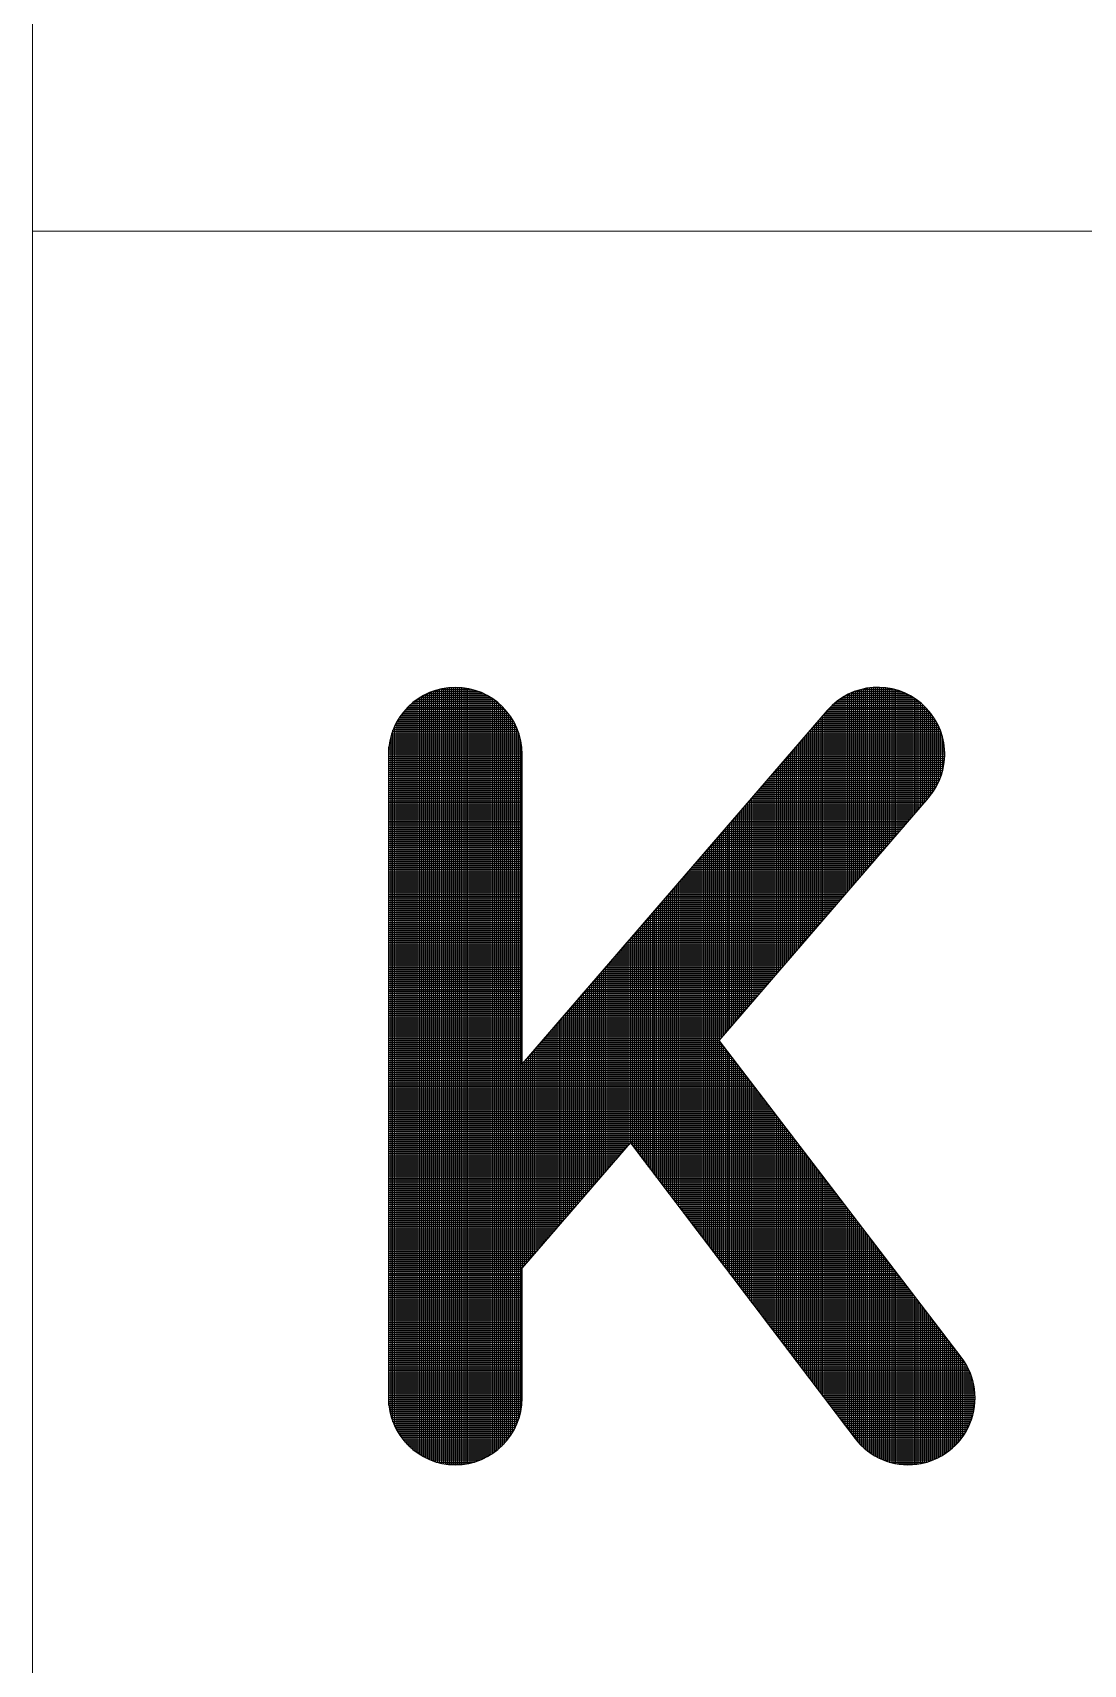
# Model space of a CAD drawing. Header units: inches. Extents: x 0 to 841, y 0 to 594.
# Drawn here: x 666.66 to 675.66, y 97.77 to 111.74 of the extents above; entities that cross this region are included whole.
import ezdxf

# ---------------------------------------------------------------- set-up
doc = ezdxf.new("R2010")
doc.units = ezdxf.units.IN
doc.header["$MEASUREMENT"] = 0
doc.layers.add('BG 0 -2', color=7, linetype='Continuous')
doc.layers.add('BG 한국지역난방기술주식회사 CI', color=7, linetype='Continuous')

msp = doc.modelspace()

# ---------------------------------------------------------------- linework, layer by layer
at = {"layer": 'BG 0 -2', "color": 7, "linetype": 'Continuous', "lineweight": 9}
for p, q in [((666.664, 220.358), (666.664, 18.107)), ((666.664, 110.04), (815.931, 110.04))]:
    msp.add_line(p, q, dxfattribs=at)
at = {"layer": 'BG 한국지역난방기술주식회사 CI', "color": 242, "linetype": 'Continuous', "lineweight": 25, "true_color": 0xd51c29}
for p, q in [((669.934, 106.017), (670.632, 106.017)), ((669.94, 99.596), (669.94, 106.021)), ((669.957, 99.583), (669.957, 106.034)), ((669.958, 106.034), (670.608, 106.034)), ((669.975, 99.571), (669.975, 106.046)), ((669.985, 106.052), (670.581, 106.052)), ((669.992, 99.561), (669.992, 106.056)), ((670.009, 99.551), (670.009, 106.066)), ((670.015, 106.069), (670.551, 106.069)), ((670.027, 99.542), (670.027, 106.075)), ((670.044, 99.534), (670.044, 106.083)), ((670.051, 106.086), (670.515, 106.086)), ((670.061, 99.526), (670.061, 106.091)), ((670.079, 99.519), (670.079, 106.098)), ((670.095, 106.104), (670.471, 106.104)), ((670.096, 99.513), (670.096, 106.104)), ((670.114, 99.507), (670.114, 106.11)), ((670.131, 99.502), (670.131, 106.115)), ((670.148, 99.497), (670.148, 106.12)), ((670.155, 106.121), (670.411, 106.121)), ((670.166, 99.493), (670.166, 106.124)), ((670.183, 99.49), (670.183, 106.127)), ((670.2, 99.487), (670.2, 106.13)), ((670.218, 99.485), (670.218, 106.132)), ((670.235, 99.483), (670.235, 106.134)), ((670.252, 99.482), (670.252, 106.135)), ((670.27, 99.481), (670.27, 106.136)), ((670.287, 99.481), (670.287, 106.136)), ((670.305, 99.482), (670.305, 106.135)), ((670.322, 99.483), (670.322, 106.134)), ((670.339, 99.484), (670.339, 106.133)), ((670.357, 99.486), (670.357, 106.131)), ((670.374, 99.489), (670.374, 106.128)), ((670.391, 99.492), (670.391, 106.125)), ((670.409, 99.495), (670.409, 106.122)), ((670.426, 99.499), (670.426, 106.118)), ((670.443, 99.504), (670.443, 106.113)), ((670.461, 99.51), (670.461, 106.107)), ((670.478, 99.516), (670.478, 106.101)), ((670.496, 99.522), (670.496, 106.095)), ((670.513, 99.53), (670.513, 106.088)), ((670.53, 99.537), (670.53, 106.08)), ((670.548, 99.546), (670.548, 106.071)), ((670.565, 99.556), (670.565, 106.061)), ((670.582, 99.566), (670.582, 106.051)), ((670.6, 99.577), (670.6, 106.04)), ((670.617, 99.589), (670.617, 106.028)), ((670.634, 99.602), (670.634, 106.015)), ((673.551, 106.017), (674.249, 106.017)), ((673.552, 104.285), (673.552, 106.017)), ((673.569, 104.305), (673.569, 106.03)), ((673.575, 106.034), (674.225, 106.034)), ((673.586, 104.325), (673.586, 106.042)), ((673.602, 106.052), (674.199, 106.052)), ((673.604, 104.345), (673.604, 106.053)), ((673.621, 104.365), (673.621, 106.063)), ((673.632, 106.069), (674.168, 106.069)), ((673.639, 104.385), (673.639, 106.072)), ((673.656, 104.405), (673.656, 106.081)), ((673.668, 106.086), (674.133, 106.086)), ((673.673, 104.425), (673.673, 106.089)), ((673.691, 104.445), (673.691, 106.096)), ((673.708, 104.466), (673.708, 106.102)), ((673.712, 106.104), (674.089, 106.104)), ((673.725, 104.486), (673.725, 106.108)), ((673.743, 104.506), (673.743, 106.114)), ((673.76, 104.526), (673.76, 106.118)), ((673.772, 106.121), (674.029, 106.121)), ((673.777, 104.546), (673.777, 106.122)), ((673.795, 104.566), (673.795, 106.126)), ((673.812, 104.586), (673.812, 106.129)), ((673.83, 104.606), (673.83, 106.131)), ((673.847, 104.626), (673.847, 106.133)), ((673.864, 104.647), (673.864, 106.135)), ((673.882, 104.667), (673.882, 106.135)), ((673.899, 104.687), (673.899, 106.136)), ((673.916, 104.707), (673.916, 106.136)), ((673.934, 104.727), (673.934, 106.135)), ((673.951, 104.747), (673.951, 106.133)), ((673.968, 104.767), (673.968, 106.132)), ((673.986, 104.787), (673.986, 106.129)), ((674.003, 104.807), (674.003, 106.126)), ((674.021, 104.827), (674.021, 106.123)), ((674.038, 104.848), (674.038, 106.119)), ((674.055, 104.868), (674.055, 106.114)), ((674.073, 104.888), (674.073, 106.109)), ((674.09, 104.908), (674.09, 106.103)), ((674.107, 104.928), (674.107, 106.097)), ((674.125, 104.948), (674.125, 106.09)), ((674.142, 104.968), (674.142, 106.082)), ((674.159, 104.988), (674.159, 106.074)), ((674.177, 105.008), (674.177, 106.064)), ((674.194, 105.028), (674.194, 106.054)), ((674.212, 105.049), (674.212, 106.044)), ((674.229, 105.069), (674.229, 106.032)), ((674.246, 105.089), (674.246, 106.019)), ((669.805, 105.878), (670.761, 105.878)), ((669.817, 105.895), (670.749, 105.895)), ((669.818, 99.72), (669.818, 105.898)), ((669.83, 105.913), (670.736, 105.913)), ((669.836, 99.697), (669.836, 105.92)), ((669.844, 105.93), (670.722, 105.93)), ((669.853, 99.676), (669.853, 105.941)), ((669.859, 105.948), (670.707, 105.948)), ((669.87, 99.657), (669.87, 105.96)), ((669.875, 105.965), (670.691, 105.965)), ((669.888, 99.64), (669.888, 105.977)), ((669.893, 105.982), (670.673, 105.982)), ((669.905, 99.624), (669.905, 105.993)), ((669.913, 106), (670.653, 106)), ((669.923, 99.609), (669.923, 106.008)), ((670.652, 99.616), (670.652, 106.001)), ((670.669, 99.631), (670.669, 105.986)), ((670.687, 99.648), (670.687, 105.969)), ((670.704, 99.666), (670.704, 105.951)), ((670.721, 99.686), (670.721, 105.931)), ((670.739, 99.707), (670.739, 105.91)), ((670.756, 99.732), (670.756, 105.886)), ((673.467, 105.938), (670.855, 102.914)), ((673.413, 104.124), (673.413, 105.875)), ((673.416, 105.878), (674.378, 105.878)), ((673.43, 104.144), (673.43, 105.895)), ((673.431, 105.895), (674.366, 105.895)), ((673.446, 105.913), (674.354, 105.913)), ((673.448, 104.164), (673.448, 105.915)), ((673.461, 105.93), (674.34, 105.93)), ((673.465, 104.184), (673.465, 105.935)), ((673.476, 105.948), (674.325, 105.948)), ((673.482, 104.204), (673.482, 105.954)), ((673.492, 105.965), (674.308, 105.965)), ((673.5, 104.224), (673.5, 105.972)), ((673.51, 105.982), (674.29, 105.982)), ((673.517, 104.244), (673.517, 105.988)), ((673.53, 106), (674.271, 106)), ((673.534, 104.265), (673.534, 106.003)), ((674.264, 105.109), (674.264, 106.006)), ((674.281, 105.129), (674.281, 105.991)), ((674.298, 105.149), (674.298, 105.975)), ((674.316, 105.169), (674.316, 105.957)), ((674.333, 105.189), (674.333, 105.938)), ((674.35, 105.21), (674.35, 105.917)), ((674.368, 105.234), (674.368, 105.893)), ((669.738, 105.739), (670.828, 105.739)), ((669.744, 105.757), (670.822, 105.757)), ((669.749, 99.848), (669.749, 105.769)), ((669.751, 105.774), (670.815, 105.774)), ((669.758, 105.791), (670.808, 105.791)), ((669.766, 105.809), (670.8, 105.809)), ((669.766, 99.808), (669.766, 105.809)), ((669.775, 105.826), (670.791, 105.826)), ((669.784, 105.843), (670.782, 105.843)), ((669.784, 99.774), (669.784, 105.843)), ((669.794, 105.861), (670.772, 105.861)), ((669.801, 99.745), (669.801, 105.872)), ((670.773, 99.759), (670.773, 105.858)), ((670.791, 99.79), (670.791, 105.827)), ((670.808, 99.826), (670.808, 105.791)), ((670.826, 99.871), (670.826, 105.746)), ((673.296, 105.739), (674.445, 105.739)), ((673.309, 104.003), (673.309, 105.754)), ((673.311, 105.757), (674.439, 105.757)), ((673.326, 105.774), (674.432, 105.774)), ((673.326, 104.023), (673.326, 105.774)), ((673.341, 105.791), (674.425, 105.791)), ((673.343, 104.043), (673.343, 105.794)), ((673.356, 105.809), (674.417, 105.809)), ((673.361, 104.064), (673.361, 105.814)), ((673.371, 105.826), (674.409, 105.826)), ((673.378, 104.084), (673.378, 105.834)), ((673.386, 105.843), (674.399, 105.843)), ((673.395, 104.104), (673.395, 105.854)), ((673.401, 105.861), (674.389, 105.861)), ((674.385, 105.26), (674.385, 105.867)), ((674.403, 105.289), (674.403, 105.838)), ((674.42, 105.324), (674.42, 105.803)), ((674.437, 105.366), (674.437, 105.761)), ((669.712, 105.6), (670.854, 105.6)), ((669.713, 105.618), (670.853, 105.618)), ((669.714, 99.991), (669.714, 105.626)), ((669.715, 105.635), (670.851, 105.635)), ((669.718, 105.652), (670.848, 105.652)), ((669.721, 105.67), (670.845, 105.67)), ((669.724, 105.687), (670.842, 105.687)), ((669.728, 105.704), (670.838, 105.704)), ((669.732, 99.901), (669.732, 105.716)), ((669.733, 105.722), (670.833, 105.722)), ((670.843, 99.935), (670.843, 105.682)), ((673.176, 105.6), (674.471, 105.6)), ((673.187, 103.863), (673.187, 105.613)), ((673.191, 105.618), (674.47, 105.618)), ((673.204, 103.883), (673.204, 105.633)), ((673.206, 105.635), (674.468, 105.635)), ((673.221, 105.652), (674.466, 105.652)), ((673.222, 103.903), (673.222, 105.653)), ((673.236, 105.67), (674.463, 105.67)), ((673.239, 103.923), (673.239, 105.674)), ((673.251, 105.687), (674.459, 105.687)), ((673.257, 103.943), (673.257, 105.694)), ((673.266, 105.704), (674.455, 105.704)), ((673.274, 103.963), (673.274, 105.714)), ((673.281, 105.722), (674.45, 105.722)), ((673.291, 103.983), (673.291, 105.734)), ((674.455, 105.422), (674.455, 105.705)), ((669.711, 105.583), (670.855, 105.583)), ((669.711, 105.566), (670.855, 105.566)), ((669.711, 105.564), (669.711, 100.054)), ((669.711, 105.548), (670.855, 105.548)), ((669.711, 105.531), (670.855, 105.531)), ((669.711, 105.513), (670.855, 105.513)), ((669.711, 105.496), (670.855, 105.496)), ((669.711, 105.479), (670.855, 105.479)), ((669.711, 105.461), (670.855, 105.461)), ((670.855, 102.914), (670.855, 105.564)), ((673.056, 105.461), (674.463, 105.461)), ((673.066, 103.722), (673.066, 105.473)), ((673.071, 105.479), (674.466, 105.479)), ((673.083, 103.742), (673.083, 105.493)), ((673.086, 105.496), (674.469, 105.496)), ((673.1, 103.762), (673.1, 105.513)), ((673.101, 105.513), (674.47, 105.513)), ((673.116, 105.531), (674.472, 105.531)), ((673.118, 103.782), (673.118, 105.533)), ((673.131, 105.548), (674.472, 105.548)), ((673.135, 103.802), (673.135, 105.553)), ((673.146, 105.566), (674.473, 105.566)), ((673.152, 103.822), (673.152, 105.573)), ((673.161, 105.583), (674.472, 105.583)), ((673.17, 103.842), (673.17, 105.593)), ((674.472, 105.54), (674.472, 105.587)), ((669.711, 105.444), (670.855, 105.444)), ((669.711, 105.427), (670.855, 105.427)), ((669.711, 105.409), (670.855, 105.409)), ((669.711, 105.392), (670.855, 105.392)), ((669.711, 105.375), (670.855, 105.375)), ((669.711, 105.357), (670.855, 105.357)), ((669.711, 105.34), (670.855, 105.34)), ((669.711, 105.322), (670.855, 105.322)), ((672.936, 105.322), (674.419, 105.322)), ((672.944, 103.581), (672.944, 105.332)), ((672.951, 105.34), (674.427, 105.34)), ((672.961, 103.601), (672.961, 105.352)), ((672.966, 105.357), (674.434, 105.357)), ((672.979, 103.621), (672.979, 105.372)), ((672.981, 105.375), (674.44, 105.375)), ((672.996, 105.392), (674.446, 105.392)), ((672.996, 103.641), (672.996, 105.392)), ((673.011, 105.409), (674.451, 105.409)), ((673.013, 103.662), (673.013, 105.412)), ((673.026, 105.427), (674.456, 105.427)), ((673.031, 103.682), (673.031, 105.432)), ((673.041, 105.444), (674.46, 105.444)), ((673.048, 103.702), (673.048, 105.452)), ((669.711, 105.305), (670.855, 105.305)), ((669.711, 105.288), (670.855, 105.288)), ((669.711, 105.27), (670.855, 105.27)), ((669.711, 105.253), (670.855, 105.253)), ((669.711, 105.236), (670.855, 105.236)), ((669.711, 105.218), (670.855, 105.218)), ((669.711, 105.201), (670.855, 105.201)), ((669.711, 105.184), (670.855, 105.184)), ((672.541, 103.114), (674.333, 105.189)), ((672.816, 105.184), (674.328, 105.184)), ((672.822, 103.44), (672.822, 105.191)), ((672.831, 105.201), (674.343, 105.201)), ((672.84, 103.461), (672.84, 105.211)), ((672.846, 105.218), (674.357, 105.218)), ((672.857, 103.481), (672.857, 105.231)), ((672.861, 105.236), (674.369, 105.236)), ((672.875, 103.501), (672.875, 105.251)), ((672.876, 105.253), (674.381, 105.253)), ((672.891, 105.27), (674.392, 105.27)), ((672.892, 103.521), (672.892, 105.272)), ((672.906, 105.288), (674.402, 105.288)), ((672.909, 103.541), (672.909, 105.292)), ((672.921, 105.305), (674.411, 105.305)), ((672.927, 103.561), (672.927, 105.312)), ((669.711, 105.166), (670.855, 105.166)), ((669.711, 105.149), (670.855, 105.149)), ((669.711, 105.131), (670.855, 105.131)), ((669.711, 105.114), (670.855, 105.114)), ((669.711, 105.097), (670.855, 105.097)), ((669.711, 105.079), (670.855, 105.079)), ((669.711, 105.062), (670.855, 105.062)), ((669.711, 105.045), (670.855, 105.045)), ((672.696, 105.045), (674.208, 105.045)), ((672.701, 103.3), (672.701, 105.05)), ((672.711, 105.062), (674.223, 105.062)), ((672.718, 103.32), (672.718, 105.071)), ((672.726, 105.079), (674.238, 105.079)), ((672.736, 103.34), (672.736, 105.091)), ((672.741, 105.097), (674.253, 105.097)), ((672.753, 103.36), (672.753, 105.111)), ((672.756, 105.114), (674.268, 105.114)), ((672.77, 103.38), (672.77, 105.131)), ((672.771, 105.131), (674.283, 105.131)), ((672.786, 105.149), (674.298, 105.149)), ((672.788, 103.4), (672.788, 105.151)), ((672.801, 105.166), (674.313, 105.166)), ((672.805, 103.42), (672.805, 105.171)), ((669.711, 105.027), (670.855, 105.027)), ((669.711, 105.01), (670.855, 105.01)), ((669.711, 104.992), (670.855, 104.992)), ((669.711, 104.975), (670.855, 104.975)), ((669.711, 104.958), (670.855, 104.958)), ((669.711, 104.94), (670.855, 104.94)), ((669.711, 104.923), (670.855, 104.923)), ((669.711, 104.906), (670.855, 104.906)), ((672.576, 104.906), (674.088, 104.906)), ((672.579, 103.159), (672.579, 104.91)), ((672.591, 104.923), (674.103, 104.923)), ((672.597, 103.179), (672.597, 104.93)), ((672.606, 104.94), (674.118, 104.94)), ((672.614, 103.199), (672.614, 104.95)), ((672.621, 104.958), (674.133, 104.958)), ((672.631, 103.219), (672.631, 104.97)), ((672.636, 104.975), (674.148, 104.975)), ((672.649, 103.239), (672.649, 104.99)), ((672.651, 104.992), (674.163, 104.992)), ((672.666, 105.01), (674.178, 105.01)), ((672.666, 103.26), (672.666, 105.01)), ((672.681, 105.027), (674.193, 105.027)), ((672.684, 103.28), (672.684, 105.03)), ((669.711, 104.888), (670.855, 104.888)), ((669.711, 104.871), (670.855, 104.871)), ((669.711, 104.854), (670.855, 104.854)), ((669.711, 104.836), (670.855, 104.836)), ((669.711, 104.819), (670.855, 104.819)), ((669.711, 104.801), (670.855, 104.801)), ((669.711, 104.784), (670.855, 104.784)), ((669.711, 104.767), (670.855, 104.767)), ((672.456, 104.767), (673.968, 104.767)), ((672.458, 101.347), (672.458, 104.769)), ((672.471, 104.784), (673.983, 104.784)), ((672.475, 101.324), (672.475, 104.789)), ((672.486, 104.801), (673.998, 104.801)), ((672.492, 101.301), (672.492, 104.809)), ((672.501, 104.819), (674.013, 104.819)), ((672.51, 101.279), (672.51, 104.829)), ((672.516, 104.836), (674.028, 104.836)), ((672.527, 101.256), (672.527, 104.849)), ((672.531, 104.854), (674.043, 104.854)), ((672.545, 103.119), (672.545, 104.87)), ((672.546, 104.871), (674.058, 104.871)), ((672.561, 104.888), (674.073, 104.888)), ((672.562, 103.139), (672.562, 104.89)), ((669.711, 104.749), (670.855, 104.749)), ((669.711, 104.732), (670.855, 104.732)), ((669.711, 104.715), (670.855, 104.715)), ((669.711, 104.697), (670.855, 104.697)), ((669.711, 104.68), (670.855, 104.68)), ((669.711, 104.663), (670.855, 104.663)), ((669.711, 104.645), (670.855, 104.645)), ((669.711, 104.628), (670.855, 104.628)), ((672.336, 104.628), (673.848, 104.628)), ((672.336, 101.507), (672.336, 104.628)), ((672.351, 104.645), (673.863, 104.645)), ((672.354, 101.484), (672.354, 104.648)), ((672.366, 104.663), (673.878, 104.663)), ((672.371, 101.461), (672.371, 104.669)), ((672.381, 104.68), (673.893, 104.68)), ((672.388, 101.438), (672.388, 104.689)), ((672.396, 104.697), (673.908, 104.697)), ((672.406, 101.416), (672.406, 104.709)), ((672.411, 104.715), (673.923, 104.715)), ((672.423, 101.393), (672.423, 104.729)), ((672.426, 104.732), (673.938, 104.732)), ((672.44, 101.37), (672.44, 104.749)), ((672.441, 104.749), (673.953, 104.749)), ((669.711, 104.61), (670.855, 104.61)), ((669.711, 104.593), (670.855, 104.593)), ((669.711, 104.576), (670.855, 104.576)), ((669.711, 104.558), (670.855, 104.558)), ((669.711, 104.541), (670.855, 104.541)), ((669.711, 104.524), (670.855, 104.524)), ((669.711, 104.506), (670.855, 104.506)), ((669.711, 104.489), (670.855, 104.489)), ((672.215, 101.667), (672.215, 104.488)), ((672.216, 104.489), (673.728, 104.489)), ((672.231, 104.506), (673.743, 104.506)), ((672.232, 101.644), (672.232, 104.508)), ((672.246, 104.524), (673.758, 104.524)), ((672.249, 101.621), (672.249, 104.528)), ((672.261, 104.541), (673.773, 104.541)), ((672.267, 101.598), (672.267, 104.548)), ((672.276, 104.558), (673.788, 104.558)), ((672.284, 101.576), (672.284, 104.568)), ((672.291, 104.576), (673.803, 104.576)), ((672.301, 101.553), (672.301, 104.588)), ((672.306, 104.593), (673.818, 104.593)), ((672.319, 101.53), (672.319, 104.608)), ((672.321, 104.61), (673.833, 104.61)), ((669.711, 104.472), (670.855, 104.472)), ((669.711, 104.454), (670.855, 104.454)), ((669.711, 104.437), (670.855, 104.437)), ((669.711, 104.419), (670.855, 104.419)), ((669.711, 104.402), (670.855, 104.402)), ((669.711, 104.385), (670.855, 104.385)), ((669.711, 104.367), (670.855, 104.367)), ((669.711, 104.35), (670.855, 104.35)), ((672.093, 101.827), (672.093, 104.347)), ((672.096, 104.35), (673.608, 104.35)), ((672.11, 101.804), (672.11, 104.367)), ((672.111, 104.367), (673.623, 104.367)), ((672.126, 104.385), (673.638, 104.385)), ((672.128, 101.781), (672.128, 104.387)), ((672.141, 104.402), (673.653, 104.402)), ((672.145, 101.758), (672.145, 104.407)), ((672.156, 104.419), (673.668, 104.419)), ((672.163, 101.735), (672.163, 104.427)), ((672.171, 104.437), (673.683, 104.437)), ((672.18, 101.713), (672.18, 104.447)), ((672.186, 104.454), (673.698, 104.454)), ((672.197, 101.69), (672.197, 104.468)), ((672.201, 104.472), (673.713, 104.472)), ((669.711, 104.333), (670.855, 104.333)), ((669.711, 104.315), (670.855, 104.315)), ((669.711, 104.298), (670.855, 104.298)), ((669.711, 104.281), (670.855, 104.281)), ((669.711, 104.263), (670.855, 104.263)), ((669.711, 104.246), (670.855, 104.246)), ((669.711, 104.228), (670.855, 104.228)), ((669.711, 104.211), (670.855, 104.211)), ((671.972, 101.987), (671.972, 104.206)), ((671.976, 104.211), (673.488, 104.211)), ((671.989, 101.964), (671.989, 104.226)), ((671.991, 104.228), (673.503, 104.228)), ((672.006, 104.246), (673.518, 104.246)), ((672.006, 101.941), (672.006, 104.246)), ((672.021, 104.263), (673.533, 104.263)), ((672.024, 101.918), (672.024, 104.266)), ((672.036, 104.281), (673.548, 104.281)), ((672.041, 101.895), (672.041, 104.287)), ((672.051, 104.298), (673.563, 104.298)), ((672.058, 101.872), (672.058, 104.307)), ((672.066, 104.315), (673.578, 104.315)), ((672.076, 101.85), (672.076, 104.327)), ((672.081, 104.333), (673.593, 104.333)), ((669.711, 104.194), (670.855, 104.194)), ((669.711, 104.176), (670.855, 104.176)), ((669.711, 104.159), (670.855, 104.159)), ((669.711, 104.142), (670.855, 104.142)), ((669.711, 104.124), (670.855, 104.124)), ((669.711, 104.107), (670.855, 104.107)), ((669.711, 104.09), (670.855, 104.09)), ((669.711, 104.072), (670.855, 104.072)), ((671.85, 102.146), (671.85, 104.065)), ((671.856, 104.072), (673.368, 104.072)), ((671.867, 102.124), (671.867, 104.086)), ((671.871, 104.09), (673.383, 104.09)), ((671.885, 102.101), (671.885, 104.106)), ((671.886, 104.107), (673.398, 104.107)), ((671.901, 104.124), (673.413, 104.124)), ((671.902, 102.078), (671.902, 104.126)), ((671.916, 104.142), (673.428, 104.142)), ((671.919, 102.055), (671.919, 104.146)), ((671.931, 104.159), (673.443, 104.159)), ((671.937, 102.032), (671.937, 104.166)), ((671.946, 104.176), (673.458, 104.176)), ((671.954, 102.009), (671.954, 104.186)), ((671.961, 104.194), (673.473, 104.194)), ((669.711, 104.055), (670.855, 104.055)), ((669.711, 104.037), (670.855, 104.037)), ((669.711, 104.02), (670.855, 104.02)), ((669.711, 104.003), (670.855, 104.003)), ((669.711, 103.985), (670.855, 103.985)), ((669.711, 103.968), (670.855, 103.968)), ((669.711, 103.951), (670.855, 103.951)), ((669.711, 103.933), (670.855, 103.933)), ((671.728, 102.174), (671.728, 103.925)), ((671.736, 103.933), (673.248, 103.933)), ((671.746, 102.194), (671.746, 103.945)), ((671.751, 103.951), (673.263, 103.951)), ((671.763, 102.214), (671.763, 103.965)), ((671.766, 103.968), (673.278, 103.968)), ((671.781, 103.985), (673.293, 103.985)), ((671.781, 102.234), (671.781, 103.985)), ((671.796, 104.003), (673.308, 104.003)), ((671.798, 102.215), (671.798, 104.005)), ((671.811, 104.02), (673.323, 104.02)), ((671.815, 102.192), (671.815, 104.025)), ((671.826, 104.037), (673.338, 104.037)), ((671.833, 102.169), (671.833, 104.045)), ((671.841, 104.055), (673.353, 104.055)), ((669.711, 103.916), (670.855, 103.916)), ((669.711, 103.899), (670.855, 103.899)), ((669.711, 103.881), (670.855, 103.881)), ((669.711, 103.864), (670.855, 103.864)), ((669.711, 103.846), (670.855, 103.846)), ((669.711, 103.829), (670.855, 103.829)), ((669.711, 103.812), (670.855, 103.812)), ((669.711, 103.794), (670.855, 103.794)), ((671.607, 102.033), (671.607, 103.784)), ((671.616, 103.794), (673.128, 103.794)), ((671.624, 102.053), (671.624, 103.804)), ((671.631, 103.812), (673.143, 103.812)), ((671.642, 102.074), (671.642, 103.824)), ((671.646, 103.829), (673.158, 103.829)), ((671.659, 102.094), (671.659, 103.844)), ((671.661, 103.846), (673.173, 103.846)), ((671.676, 103.864), (673.188, 103.864)), ((671.676, 102.114), (671.676, 103.864)), ((671.691, 103.881), (673.203, 103.881)), ((671.694, 102.134), (671.694, 103.885)), ((671.706, 103.899), (673.218, 103.899)), ((671.711, 102.154), (671.711, 103.905)), ((671.721, 103.916), (673.233, 103.916)), ((669.711, 103.777), (670.855, 103.777)), ((669.711, 103.76), (670.855, 103.76)), ((669.711, 103.742), (670.855, 103.742)), ((669.711, 103.725), (670.855, 103.725)), ((669.711, 103.708), (670.855, 103.708)), ((669.711, 103.69), (670.855, 103.69)), ((669.711, 103.673), (670.855, 103.673)), ((669.711, 103.655), (670.855, 103.655)), ((671.485, 101.893), (671.485, 103.643)), ((671.496, 103.655), (673.008, 103.655)), ((671.503, 101.913), (671.503, 103.663)), ((671.511, 103.673), (673.023, 103.673)), ((671.52, 101.933), (671.52, 103.684)), ((671.526, 103.69), (673.038, 103.69)), ((671.537, 101.953), (671.537, 103.704)), ((671.541, 103.708), (673.053, 103.708)), ((671.555, 101.973), (671.555, 103.724)), ((671.556, 103.725), (673.068, 103.725)), ((671.571, 103.742), (673.083, 103.742)), ((671.572, 101.993), (671.572, 103.744)), ((671.586, 103.76), (673.098, 103.76)), ((671.59, 102.013), (671.59, 103.764)), ((671.601, 103.777), (673.113, 103.777)), ((669.711, 103.638), (670.855, 103.638)), ((669.711, 103.621), (670.855, 103.621)), ((669.711, 103.603), (670.855, 103.603)), ((669.711, 103.586), (670.855, 103.586)), ((669.711, 103.569), (670.855, 103.569)), ((669.711, 103.551), (670.855, 103.551)), ((669.711, 103.534), (670.855, 103.534)), ((669.711, 103.517), (670.855, 103.517)), ((671.364, 101.752), (671.364, 103.503)), ((671.376, 103.517), (672.888, 103.517)), ((671.381, 101.772), (671.381, 103.523)), ((671.391, 103.534), (672.903, 103.534)), ((671.399, 101.792), (671.399, 103.543)), ((671.406, 103.551), (672.918, 103.551)), ((671.416, 101.812), (671.416, 103.563)), ((671.421, 103.569), (672.933, 103.569)), ((671.433, 101.832), (671.433, 103.583)), ((671.436, 103.586), (672.948, 103.586)), ((671.451, 103.603), (672.963, 103.603)), ((671.451, 101.852), (671.451, 103.603)), ((671.466, 103.621), (672.978, 103.621)), ((671.468, 101.873), (671.468, 103.623)), ((671.481, 103.638), (672.993, 103.638)), ((669.711, 103.499), (670.855, 103.499)), ((669.711, 103.482), (670.855, 103.482)), ((669.711, 103.464), (670.855, 103.464)), ((669.711, 103.447), (670.855, 103.447)), ((669.711, 103.43), (670.855, 103.43)), ((669.711, 103.412), (670.855, 103.412)), ((669.711, 103.395), (670.855, 103.395)), ((669.711, 103.378), (670.855, 103.378)), ((669.711, 103.36), (670.855, 103.36)), ((671.241, 103.36), (672.753, 103.36)), ((671.242, 101.611), (671.242, 103.362)), ((671.256, 103.378), (672.768, 103.378)), ((671.26, 101.631), (671.26, 103.382)), ((671.271, 103.395), (672.783, 103.395)), ((671.277, 101.651), (671.277, 103.402)), ((671.286, 103.412), (672.798, 103.412)), ((671.294, 101.672), (671.294, 103.422)), ((671.301, 103.43), (672.813, 103.43)), ((671.312, 101.692), (671.312, 103.442)), ((671.316, 103.447), (672.828, 103.447)), ((671.329, 101.712), (671.329, 103.462)), ((671.331, 103.464), (672.843, 103.464)), ((671.346, 101.732), (671.346, 103.483)), ((671.346, 103.482), (672.858, 103.482)), ((671.361, 103.499), (672.873, 103.499)), ((669.711, 103.343), (670.855, 103.343)), ((669.711, 103.326), (670.855, 103.326)), ((669.711, 103.308), (670.855, 103.308)), ((669.711, 103.291), (670.855, 103.291)), ((669.711, 103.273), (670.855, 103.273)), ((669.711, 103.256), (670.855, 103.256)), ((669.711, 103.239), (670.855, 103.239)), ((669.711, 103.221), (670.855, 103.221)), ((671.121, 103.221), (672.633, 103.221)), ((671.121, 101.471), (671.121, 103.221)), ((671.136, 103.239), (672.648, 103.239)), ((671.138, 101.491), (671.138, 103.241)), ((671.151, 103.256), (672.663, 103.256)), ((671.155, 101.511), (671.155, 103.261)), ((671.166, 103.273), (672.678, 103.273)), ((671.173, 101.531), (671.173, 103.282)), ((671.181, 103.291), (672.693, 103.291)), ((671.19, 101.551), (671.19, 103.302)), ((671.196, 103.308), (672.708, 103.308)), ((671.208, 101.571), (671.208, 103.322)), ((671.211, 103.326), (672.723, 103.326)), ((671.225, 101.591), (671.225, 103.342)), ((671.226, 103.343), (672.738, 103.343)), ((669.711, 103.204), (670.855, 103.204)), ((669.711, 103.187), (670.855, 103.187)), ((669.711, 103.169), (670.855, 103.169)), ((669.711, 103.152), (670.855, 103.152)), ((669.711, 103.134), (670.855, 103.134)), ((669.711, 103.117), (670.855, 103.117)), ((669.711, 103.1), (670.855, 103.1)), ((669.711, 103.082), (670.855, 103.082)), ((670.999, 101.33), (670.999, 103.081)), ((671.001, 103.082), (672.565, 103.082)), ((671.016, 103.1), (672.552, 103.1)), ((671.017, 101.35), (671.017, 103.101)), ((671.031, 103.117), (672.543, 103.117)), ((671.034, 101.37), (671.034, 103.121)), ((671.046, 103.134), (672.558, 103.134)), ((671.051, 101.39), (671.051, 103.141)), ((671.061, 103.152), (672.573, 103.152)), ((671.069, 101.41), (671.069, 103.161)), ((671.076, 103.169), (672.588, 103.169)), ((671.086, 101.43), (671.086, 103.181)), ((671.091, 103.187), (672.603, 103.187)), ((671.103, 101.45), (671.103, 103.201)), ((671.106, 103.204), (672.618, 103.204)), ((674.614, 100.402), (672.541, 103.114)), ((672.545, 101.233), (672.545, 103.109)), ((672.562, 101.21), (672.562, 103.086)), ((669.711, 103.065), (670.855, 103.065)), ((669.711, 103.048), (670.855, 103.048)), ((669.711, 103.03), (670.855, 103.03)), ((669.711, 103.013), (670.855, 103.013)), ((669.711, 102.996), (670.855, 102.996)), ((669.711, 102.978), (670.855, 102.978)), ((669.711, 102.961), (670.855, 102.961)), ((669.711, 102.943), (670.855, 102.943)), ((670.881, 102.943), (672.671, 102.943)), ((670.895, 101.209), (670.895, 102.96)), ((670.896, 102.961), (672.658, 102.961)), ((670.911, 102.978), (672.644, 102.978)), ((670.912, 101.229), (670.912, 102.98)), ((670.926, 102.996), (672.631, 102.996)), ((670.93, 101.249), (670.93, 103)), ((670.941, 103.013), (672.618, 103.013)), ((670.947, 101.27), (670.947, 103.02)), ((670.956, 103.03), (672.605, 103.03)), ((670.964, 101.29), (670.964, 103.04)), ((670.971, 103.048), (672.591, 103.048)), ((670.982, 101.31), (670.982, 103.06)), ((670.986, 103.065), (672.578, 103.065)), ((672.579, 101.187), (672.579, 103.063)), ((672.597, 101.164), (672.597, 103.041)), ((672.614, 101.142), (672.614, 103.018)), ((672.631, 101.119), (672.631, 102.995)), ((672.649, 101.096), (672.649, 102.973)), ((672.666, 101.073), (672.666, 102.95)), ((669.711, 102.926), (670.855, 102.926)), ((669.711, 102.909), (672.698, 102.909)), ((669.711, 102.891), (672.711, 102.891)), ((669.711, 102.874), (672.724, 102.874)), ((669.711, 102.857), (672.737, 102.857)), ((669.711, 102.839), (672.751, 102.839)), ((669.711, 102.822), (672.764, 102.822)), ((669.711, 102.805), (672.777, 102.805)), ((670.86, 101.169), (670.86, 102.92)), ((670.866, 102.926), (672.684, 102.926)), ((670.878, 101.189), (670.878, 102.94)), ((672.684, 101.05), (672.684, 102.927)), ((672.701, 101.027), (672.701, 102.904)), ((672.718, 101.005), (672.718, 102.882)), ((672.736, 100.982), (672.736, 102.859)), ((672.753, 100.959), (672.753, 102.836)), ((672.77, 100.936), (672.77, 102.814)), ((669.711, 102.787), (672.791, 102.787)), ((669.711, 102.77), (672.804, 102.77)), ((669.711, 102.752), (672.817, 102.752)), ((669.711, 102.735), (672.83, 102.735)), ((669.711, 102.718), (672.844, 102.718)), ((669.711, 102.7), (672.857, 102.7)), ((669.711, 102.683), (672.87, 102.683)), ((669.711, 102.666), (672.883, 102.666)), ((672.788, 100.913), (672.788, 102.791)), ((672.805, 100.89), (672.805, 102.768)), ((672.822, 100.868), (672.822, 102.745)), ((672.84, 100.845), (672.84, 102.723)), ((672.857, 100.822), (672.857, 102.7)), ((672.875, 100.799), (672.875, 102.677)), ((669.711, 102.648), (672.897, 102.648)), ((669.711, 102.631), (672.91, 102.631)), ((669.711, 102.614), (672.923, 102.614)), ((669.711, 102.596), (672.937, 102.596)), ((669.711, 102.579), (672.95, 102.579)), ((669.711, 102.561), (672.963, 102.561)), ((669.711, 102.544), (672.976, 102.544)), ((669.711, 102.527), (672.99, 102.527)), ((672.892, 100.776), (672.892, 102.655)), ((672.909, 100.753), (672.909, 102.632)), ((672.927, 100.73), (672.927, 102.609)), ((672.944, 100.708), (672.944, 102.586)), ((672.961, 100.685), (672.961, 102.564)), ((672.979, 100.662), (672.979, 102.541)), ((669.711, 102.509), (673.003, 102.509)), ((669.711, 102.492), (673.016, 102.492)), ((669.711, 102.475), (673.029, 102.475)), ((669.711, 102.457), (673.043, 102.457)), ((669.711, 102.44), (673.056, 102.44)), ((669.711, 102.423), (673.069, 102.423)), ((669.711, 102.405), (673.083, 102.405)), ((669.711, 102.388), (673.096, 102.388)), ((672.996, 100.639), (672.996, 102.518)), ((673.013, 100.616), (673.013, 102.496)), ((673.031, 100.593), (673.031, 102.473)), ((673.048, 100.571), (673.048, 102.45)), ((673.066, 100.548), (673.066, 102.427)), ((673.083, 100.525), (673.083, 102.405)), ((669.711, 102.37), (673.109, 102.37)), ((669.711, 102.353), (673.122, 102.353)), ((669.711, 102.336), (673.136, 102.336)), ((669.711, 102.318), (673.149, 102.318)), ((669.711, 102.301), (673.162, 102.301)), ((669.711, 102.284), (673.175, 102.284)), ((669.711, 102.266), (673.189, 102.266)), ((669.711, 102.249), (673.202, 102.249)), ((673.1, 100.502), (673.1, 102.382)), ((673.118, 100.479), (673.118, 102.359)), ((673.135, 100.456), (673.135, 102.337)), ((673.152, 100.434), (673.152, 102.314)), ((673.17, 100.411), (673.17, 102.291)), ((673.187, 100.388), (673.187, 102.268)), ((673.204, 100.365), (673.204, 102.246)), ((669.711, 102.232), (671.778, 102.232)), ((669.711, 102.214), (671.763, 102.214)), ((669.711, 102.197), (671.748, 102.197)), ((669.711, 102.179), (671.733, 102.179)), ((669.711, 102.162), (671.718, 102.162)), ((669.711, 102.145), (671.703, 102.145)), ((669.711, 102.127), (671.688, 102.127)), ((669.711, 102.11), (671.673, 102.11)), ((670.855, 101.163), (671.782, 102.236)), ((671.782, 102.236), (673.705, 99.707)), ((671.785, 102.232), (673.215, 102.232)), ((671.799, 102.214), (673.229, 102.214)), ((671.812, 102.197), (673.242, 102.197)), ((671.825, 102.179), (673.255, 102.179)), ((671.838, 102.162), (673.268, 102.162)), ((671.851, 102.145), (673.282, 102.145)), ((671.865, 102.127), (673.295, 102.127)), ((671.878, 102.11), (673.308, 102.11)), ((673.222, 100.342), (673.222, 102.223)), ((673.239, 100.319), (673.239, 102.2)), ((673.257, 100.297), (673.257, 102.178)), ((673.274, 100.274), (673.274, 102.155)), ((673.291, 100.251), (673.291, 102.132)), ((673.309, 100.228), (673.309, 102.109)), ((669.711, 102.093), (671.658, 102.093)), ((669.711, 102.075), (671.643, 102.075)), ((669.711, 102.058), (671.628, 102.058)), ((669.711, 102.041), (671.613, 102.041)), ((669.711, 102.023), (671.598, 102.023)), ((669.711, 102.006), (671.583, 102.006)), ((669.711, 101.988), (671.568, 101.988)), ((669.711, 101.971), (671.553, 101.971)), ((671.891, 102.093), (673.322, 102.093)), ((671.904, 102.075), (673.335, 102.075)), ((671.917, 102.058), (673.348, 102.058)), ((671.931, 102.041), (673.361, 102.041)), ((671.944, 102.023), (673.375, 102.023)), ((671.957, 102.006), (673.388, 102.006)), ((671.97, 101.988), (673.401, 101.988)), ((671.983, 101.971), (673.414, 101.971)), ((673.326, 100.205), (673.326, 102.087)), ((673.343, 100.182), (673.343, 102.064)), ((673.361, 100.16), (673.361, 102.041)), ((673.378, 100.137), (673.378, 102.019)), ((673.395, 100.114), (673.395, 101.996)), ((673.413, 100.091), (673.413, 101.973)), ((669.711, 101.954), (671.538, 101.954)), ((669.711, 101.936), (671.523, 101.936)), ((669.711, 101.919), (671.508, 101.919)), ((669.711, 101.902), (671.493, 101.902)), ((669.711, 101.884), (671.478, 101.884)), ((669.711, 101.867), (671.463, 101.867)), ((669.711, 101.85), (671.448, 101.85)), ((669.711, 101.832), (671.433, 101.832)), ((671.997, 101.954), (673.428, 101.954)), ((672.01, 101.936), (673.441, 101.936)), ((672.023, 101.919), (673.454, 101.919)), ((672.036, 101.902), (673.468, 101.902)), ((672.049, 101.884), (673.481, 101.884)), ((672.063, 101.867), (673.494, 101.867)), ((672.076, 101.85), (673.507, 101.85)), ((672.089, 101.832), (673.521, 101.832)), ((673.43, 100.068), (673.43, 101.951)), ((673.448, 100.045), (673.448, 101.928)), ((673.465, 100.022), (673.465, 101.905)), ((673.482, 100), (673.482, 101.882)), ((673.5, 99.977), (673.5, 101.86)), ((673.517, 99.954), (673.517, 101.837)), ((669.711, 101.815), (671.418, 101.815)), ((669.711, 101.797), (671.403, 101.797)), ((669.711, 101.78), (671.388, 101.78)), ((669.711, 101.763), (671.373, 101.763)), ((669.711, 101.745), (671.358, 101.745)), ((669.711, 101.728), (671.343, 101.728)), ((669.711, 101.711), (671.328, 101.711)), ((669.711, 101.693), (671.313, 101.693)), ((672.102, 101.815), (673.534, 101.815)), ((672.115, 101.797), (673.547, 101.797)), ((672.129, 101.78), (673.56, 101.78)), ((672.142, 101.763), (673.574, 101.763)), ((672.155, 101.745), (673.587, 101.745)), ((672.168, 101.728), (673.6, 101.728)), ((672.181, 101.711), (673.614, 101.711)), ((672.195, 101.693), (673.627, 101.693)), ((673.534, 99.931), (673.534, 101.814)), ((673.552, 99.908), (673.552, 101.792)), ((673.569, 99.885), (673.569, 101.769)), ((673.586, 99.863), (673.586, 101.746)), ((673.604, 99.84), (673.604, 101.723)), ((673.621, 99.817), (673.621, 101.701)), ((669.711, 101.676), (671.298, 101.676)), ((669.711, 101.659), (671.283, 101.659)), ((669.711, 101.641), (671.268, 101.641)), ((669.711, 101.624), (671.253, 101.624)), ((669.711, 101.606), (671.238, 101.606)), ((669.711, 101.589), (671.223, 101.589)), ((669.711, 101.572), (671.208, 101.572)), ((669.711, 101.554), (671.193, 101.554)), ((672.208, 101.676), (673.64, 101.676)), ((672.221, 101.659), (673.653, 101.659)), ((672.234, 101.641), (673.667, 101.641)), ((672.247, 101.624), (673.68, 101.624)), ((672.261, 101.606), (673.693, 101.606)), ((672.274, 101.589), (673.707, 101.589)), ((672.287, 101.572), (673.72, 101.572)), ((672.3, 101.554), (673.733, 101.554)), ((673.639, 99.794), (673.639, 101.678)), ((673.656, 99.771), (673.656, 101.655)), ((673.673, 99.748), (673.673, 101.633)), ((673.691, 99.726), (673.691, 101.61)), ((673.708, 99.703), (673.708, 101.587)), ((673.725, 99.681), (673.725, 101.564)), ((669.711, 101.537), (671.178, 101.537)), ((669.711, 101.52), (671.163, 101.52)), ((669.711, 101.502), (671.148, 101.502)), ((669.711, 101.485), (671.133, 101.485)), ((669.711, 101.468), (671.118, 101.468)), ((669.711, 101.45), (671.103, 101.45)), ((669.711, 101.433), (671.088, 101.433)), ((669.711, 101.415), (671.073, 101.415)), ((672.313, 101.537), (673.746, 101.537)), ((672.327, 101.52), (673.76, 101.52)), ((672.34, 101.502), (673.773, 101.502)), ((672.353, 101.485), (673.786, 101.485)), ((672.366, 101.468), (673.799, 101.468)), ((672.379, 101.45), (673.813, 101.45)), ((672.393, 101.433), (673.826, 101.433)), ((672.406, 101.415), (673.839, 101.415)), ((673.743, 99.662), (673.743, 101.542)), ((673.76, 99.644), (673.76, 101.519)), ((673.777, 99.628), (673.777, 101.496)), ((673.795, 99.613), (673.795, 101.474)), ((673.812, 99.599), (673.812, 101.451)), ((673.83, 99.586), (673.83, 101.428)), ((673.847, 99.575), (673.847, 101.405)), ((669.711, 101.398), (671.058, 101.398)), ((669.711, 101.381), (671.043, 101.381)), ((669.711, 101.363), (671.028, 101.363)), ((669.711, 101.346), (671.013, 101.346)), ((669.711, 101.329), (670.998, 101.329)), ((669.711, 101.311), (670.983, 101.311)), ((669.711, 101.294), (670.968, 101.294)), ((669.711, 101.276), (670.953, 101.276)), ((672.419, 101.398), (673.853, 101.398)), ((672.432, 101.381), (673.866, 101.381)), ((672.445, 101.363), (673.879, 101.363)), ((672.459, 101.346), (673.892, 101.346)), ((672.472, 101.329), (673.906, 101.329)), ((672.485, 101.311), (673.919, 101.311)), ((672.498, 101.294), (673.932, 101.294)), ((672.511, 101.276), (673.945, 101.276)), ((673.864, 99.564), (673.864, 101.383)), ((673.882, 99.554), (673.882, 101.36)), ((673.899, 99.544), (673.899, 101.337)), ((673.916, 99.536), (673.916, 101.315)), ((673.934, 99.528), (673.934, 101.292)), ((673.951, 99.521), (673.951, 101.269)), ((669.711, 101.259), (670.938, 101.259)), ((669.711, 101.242), (670.923, 101.242)), ((669.711, 101.224), (670.908, 101.224)), ((669.711, 101.207), (670.893, 101.207)), ((669.711, 101.19), (670.878, 101.19)), ((669.711, 101.172), (670.863, 101.172)), ((669.711, 101.155), (670.855, 101.155)), ((669.711, 101.138), (670.855, 101.138)), ((670.855, 100.054), (670.855, 101.163)), ((672.525, 101.259), (673.959, 101.259)), ((672.538, 101.242), (673.972, 101.242)), ((672.551, 101.224), (673.985, 101.224)), ((672.564, 101.207), (673.999, 101.207)), ((672.577, 101.19), (674.012, 101.19)), ((672.591, 101.172), (674.025, 101.172)), ((672.604, 101.155), (674.038, 101.155)), ((672.617, 101.138), (674.052, 101.138)), ((673.968, 99.514), (673.968, 101.246)), ((673.986, 99.508), (673.986, 101.224)), ((674.003, 99.503), (674.003, 101.201)), ((674.021, 99.499), (674.021, 101.178)), ((674.038, 99.494), (674.038, 101.156)), ((674.055, 99.491), (674.055, 101.133)), ((669.711, 101.12), (670.855, 101.12)), ((669.711, 101.103), (670.855, 101.103)), ((669.711, 101.085), (670.855, 101.085)), ((669.711, 101.068), (670.855, 101.068)), ((669.711, 101.051), (670.855, 101.051)), ((669.711, 101.033), (670.855, 101.033)), ((669.711, 101.016), (670.855, 101.016)), ((669.711, 100.999), (670.855, 100.999)), ((672.63, 101.12), (674.065, 101.12)), ((672.643, 101.103), (674.078, 101.103)), ((672.657, 101.085), (674.092, 101.085)), ((672.67, 101.068), (674.105, 101.068)), ((672.683, 101.051), (674.118, 101.051)), ((672.696, 101.033), (674.131, 101.033)), ((672.71, 101.016), (674.145, 101.016)), ((672.723, 100.999), (674.158, 100.999)), ((674.073, 99.488), (674.073, 101.11)), ((674.09, 99.486), (674.09, 101.087)), ((674.107, 99.484), (674.107, 101.065)), ((674.125, 99.482), (674.125, 101.042)), ((674.142, 99.482), (674.142, 101.019)), ((674.159, 99.481), (674.159, 100.997)), ((669.711, 100.981), (670.855, 100.981)), ((669.711, 100.964), (670.855, 100.964)), ((669.711, 100.947), (670.855, 100.947)), ((669.711, 100.929), (670.855, 100.929)), ((669.711, 100.912), (670.855, 100.912)), ((669.711, 100.894), (670.855, 100.894)), ((669.711, 100.877), (670.855, 100.877)), ((669.711, 100.86), (670.855, 100.86)), ((672.736, 100.981), (674.171, 100.981)), ((672.749, 100.964), (674.184, 100.964)), ((672.762, 100.947), (674.198, 100.947)), ((672.776, 100.929), (674.211, 100.929)), ((672.789, 100.912), (674.224, 100.912)), ((672.802, 100.894), (674.238, 100.894)), ((672.815, 100.877), (674.251, 100.877)), ((672.828, 100.86), (674.264, 100.86)), ((674.177, 99.482), (674.177, 100.974)), ((674.194, 99.482), (674.194, 100.951)), ((674.212, 99.484), (674.212, 100.928)), ((674.229, 99.485), (674.229, 100.906)), ((674.246, 99.488), (674.246, 100.883)), ((674.264, 99.491), (674.264, 100.86)), ((669.711, 100.842), (670.855, 100.842)), ((669.711, 100.825), (670.855, 100.825)), ((669.711, 100.808), (670.855, 100.808)), ((669.711, 100.79), (670.855, 100.79)), ((669.711, 100.773), (670.855, 100.773)), ((669.711, 100.756), (670.855, 100.756)), ((669.711, 100.738), (670.855, 100.738)), ((669.711, 100.721), (670.855, 100.721)), ((672.842, 100.842), (674.277, 100.842)), ((672.855, 100.825), (674.291, 100.825)), ((672.868, 100.808), (674.304, 100.808)), ((672.881, 100.79), (674.317, 100.79)), ((672.894, 100.773), (674.33, 100.773)), ((672.908, 100.756), (674.344, 100.756)), ((672.921, 100.738), (674.357, 100.738)), ((672.934, 100.721), (674.37, 100.721)), ((674.281, 99.494), (674.281, 100.838)), ((674.298, 99.498), (674.298, 100.815)), ((674.316, 99.503), (674.316, 100.792)), ((674.333, 99.508), (674.333, 100.769)), ((674.35, 99.514), (674.35, 100.747)), ((674.368, 99.52), (674.368, 100.724)), ((669.711, 100.703), (670.855, 100.703)), ((669.711, 100.686), (670.855, 100.686)), ((669.711, 100.669), (670.855, 100.669)), ((669.711, 100.651), (670.855, 100.651)), ((669.711, 100.634), (670.855, 100.634)), ((669.711, 100.617), (670.855, 100.617)), ((669.711, 100.599), (670.855, 100.599)), ((669.711, 100.582), (670.855, 100.582)), ((672.947, 100.703), (674.384, 100.703)), ((672.96, 100.686), (674.397, 100.686)), ((672.974, 100.669), (674.41, 100.669)), ((672.987, 100.651), (674.423, 100.651)), ((673, 100.634), (674.437, 100.634)), ((673.013, 100.617), (674.45, 100.617)), ((673.026, 100.599), (674.463, 100.599)), ((673.04, 100.582), (674.476, 100.582)), ((674.385, 99.527), (674.385, 100.701)), ((674.403, 99.535), (674.403, 100.679)), ((674.42, 99.544), (674.42, 100.656)), ((674.437, 99.553), (674.437, 100.633)), ((674.455, 99.563), (674.455, 100.61)), ((674.472, 99.574), (674.472, 100.588)), ((669.711, 100.565), (670.855, 100.565)), ((669.711, 100.547), (670.855, 100.547)), ((669.711, 100.53), (670.855, 100.53)), ((669.711, 100.512), (670.855, 100.512)), ((669.711, 100.495), (670.855, 100.495)), ((669.711, 100.478), (670.855, 100.478)), ((669.711, 100.46), (670.855, 100.46)), ((669.711, 100.443), (670.855, 100.443)), ((673.053, 100.565), (674.49, 100.565)), ((673.066, 100.547), (674.503, 100.547)), ((673.079, 100.53), (674.516, 100.53)), ((673.092, 100.512), (674.53, 100.512)), ((673.106, 100.495), (674.543, 100.495)), ((673.119, 100.478), (674.556, 100.478)), ((673.132, 100.46), (674.569, 100.46)), ((673.145, 100.443), (674.583, 100.443)), ((674.489, 99.585), (674.489, 100.565)), ((674.507, 99.598), (674.507, 100.542)), ((674.524, 99.612), (674.524, 100.52)), ((674.542, 99.627), (674.542, 100.497)), ((674.559, 99.643), (674.559, 100.474)), ((674.576, 99.661), (674.576, 100.451)), ((674.594, 99.68), (674.594, 100.429)), ((669.711, 100.426), (670.855, 100.426)), ((669.711, 100.408), (670.855, 100.408)), ((669.711, 100.391), (670.855, 100.391)), ((669.711, 100.374), (670.855, 100.374)), ((669.711, 100.356), (670.855, 100.356)), ((669.711, 100.339), (670.855, 100.339)), ((669.711, 100.321), (670.855, 100.321)), ((669.711, 100.304), (670.855, 100.304)), ((673.158, 100.426), (674.596, 100.426)), ((673.172, 100.408), (674.609, 100.408)), ((673.185, 100.391), (674.622, 100.391)), ((673.198, 100.374), (674.635, 100.374)), ((673.211, 100.356), (674.646, 100.356)), ((673.224, 100.339), (674.656, 100.339)), ((673.238, 100.321), (674.666, 100.321)), ((673.251, 100.304), (674.675, 100.304)), ((674.611, 99.701), (674.611, 100.406)), ((674.628, 99.724), (674.628, 100.383)), ((674.646, 99.751), (674.646, 100.356)), ((674.663, 99.78), (674.663, 100.327)), ((674.68, 99.815), (674.68, 100.292)), ((669.711, 100.287), (670.855, 100.287)), ((669.711, 100.269), (670.855, 100.269)), ((669.711, 100.252), (670.855, 100.252)), ((669.711, 100.235), (670.855, 100.235)), ((669.711, 100.217), (670.855, 100.217)), ((669.711, 100.2), (670.855, 100.2)), ((669.711, 100.183), (670.855, 100.183)), ((669.711, 100.165), (670.855, 100.165)), ((669.711, 100.148), (670.855, 100.148)), ((673.264, 100.287), (674.683, 100.287)), ((673.277, 100.269), (674.69, 100.269)), ((673.29, 100.252), (674.697, 100.252)), ((673.304, 100.235), (674.703, 100.235)), ((673.317, 100.217), (674.708, 100.217)), ((673.33, 100.2), (674.713, 100.2)), ((673.343, 100.183), (674.718, 100.183)), ((673.356, 100.165), (674.721, 100.165)), ((673.37, 100.148), (674.725, 100.148)), ((674.698, 99.858), (674.698, 100.25)), ((674.715, 99.914), (674.715, 100.193)), ((669.711, 100.13), (670.855, 100.13)), ((669.711, 100.113), (670.855, 100.113)), ((669.711, 100.096), (670.855, 100.096)), ((669.711, 100.078), (670.855, 100.078)), ((669.711, 100.061), (670.855, 100.061)), ((669.711, 100.044), (670.855, 100.044)), ((669.711, 100.026), (670.855, 100.026)), ((669.713, 100.009), (670.853, 100.009)), ((673.383, 100.13), (674.727, 100.13)), ((673.396, 100.113), (674.729, 100.113)), ((673.409, 100.096), (674.731, 100.096)), ((673.422, 100.078), (674.732, 100.078)), ((673.436, 100.061), (674.732, 100.061)), ((673.449, 100.044), (674.732, 100.044)), ((673.462, 100.026), (674.732, 100.026)), ((673.475, 100.009), (674.731, 100.009)), ((669.714, 99.992), (670.852, 99.992)), ((669.716, 99.974), (670.85, 99.974)), ((669.719, 99.957), (670.847, 99.957)), ((669.722, 99.939), (670.844, 99.939)), ((669.726, 99.922), (670.84, 99.922)), ((669.73, 99.905), (670.836, 99.905)), ((669.735, 99.887), (670.831, 99.887)), ((669.741, 99.87), (670.825, 99.87)), ((673.488, 99.992), (674.729, 99.992)), ((673.502, 99.974), (674.727, 99.974)), ((673.515, 99.957), (674.724, 99.957)), ((673.528, 99.939), (674.721, 99.939)), ((673.541, 99.922), (674.717, 99.922)), ((673.554, 99.905), (674.713, 99.905)), ((673.568, 99.887), (674.708, 99.887)), ((673.581, 99.87), (674.702, 99.87)), ((669.747, 99.853), (670.819, 99.853)), ((669.754, 99.835), (670.812, 99.835)), ((669.762, 99.818), (670.804, 99.818)), ((669.77, 99.801), (670.796, 99.801)), ((669.779, 99.783), (670.787, 99.783)), ((669.788, 99.766), (670.778, 99.766)), ((669.799, 99.748), (670.767, 99.748)), ((669.81, 99.731), (670.756, 99.731)), ((673.594, 99.853), (674.696, 99.853)), ((673.607, 99.835), (674.689, 99.835)), ((673.62, 99.818), (674.682, 99.818)), ((673.634, 99.801), (674.673, 99.801)), ((673.647, 99.783), (674.665, 99.783)), ((673.66, 99.766), (674.655, 99.766)), ((673.673, 99.748), (674.644, 99.748)), ((673.686, 99.731), (674.633, 99.731)), ((669.823, 99.714), (670.743, 99.714)), ((669.836, 99.696), (670.73, 99.696)), ((669.85, 99.679), (670.716, 99.679)), ((669.866, 99.662), (670.7, 99.662)), ((669.883, 99.644), (670.683, 99.644)), ((669.902, 99.627), (670.664, 99.627)), ((669.922, 99.61), (670.644, 99.61)), ((669.944, 99.592), (670.622, 99.592)), ((673.7, 99.714), (674.621, 99.714)), ((673.713, 99.696), (674.607, 99.696)), ((673.728, 99.679), (674.593, 99.679)), ((673.743, 99.662), (674.577, 99.662)), ((673.76, 99.644), (674.56, 99.644)), ((673.779, 99.627), (674.542, 99.627)), ((673.799, 99.61), (674.521, 99.61)), ((673.822, 99.592), (674.499, 99.592)), ((669.97, 99.575), (670.596, 99.575)), ((669.998, 99.557), (670.568, 99.557)), ((670.03, 99.54), (670.536, 99.54)), ((670.069, 99.523), (670.497, 99.523)), ((670.119, 99.505), (670.447, 99.505)), ((670.196, 99.488), (670.37, 99.488)), ((673.847, 99.575), (674.474, 99.575)), ((673.875, 99.557), (674.445, 99.557)), ((673.908, 99.54), (674.413, 99.54)), ((673.946, 99.523), (674.374, 99.523)), ((673.996, 99.505), (674.324, 99.505)), ((674.073, 99.488), (674.247, 99.488))]:
    msp.add_line(p, q, dxfattribs=at)
for centre, start, end in [((670.283, 105.564), 0, 180), ((673.9, 105.564), 319.1775, 139.1775), ((674.16, 100.054), 217.3225, 37.475), ((670.283, 100.054), 180, 0)]:
    msp.add_arc(centre, 0.572, start, end, dxfattribs=at)

doc.saveas('drawing.dxf')
